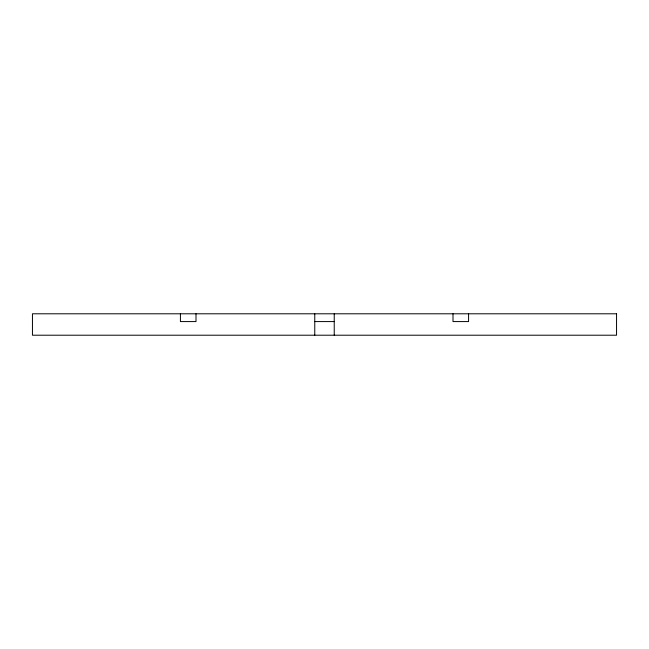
<?xml version="1.0" encoding="UTF-8"?>
<svg xmlns="http://www.w3.org/2000/svg" width="649" height="649" viewBox="0 0 649 649"><rect width="100%" height="100%" fill="white"/><g stroke="black" fill="none" stroke-linecap="round" stroke-linejoin="round"><path stroke-width="0.97" d="M314.765 321.579L334.235 321.579M468.578 313.792L468.578 321.579L453.002 321.579L453.002 313.792M334.235 313.792L334.235 335.209M314.765 313.792L314.765 335.209M195.998 313.792L195.998 321.579L180.422 321.579L180.422 313.792M616.55 313.792L32.45 313.792L32.45 335.209L616.55 335.209L616.55 313.792"/></g></svg>
